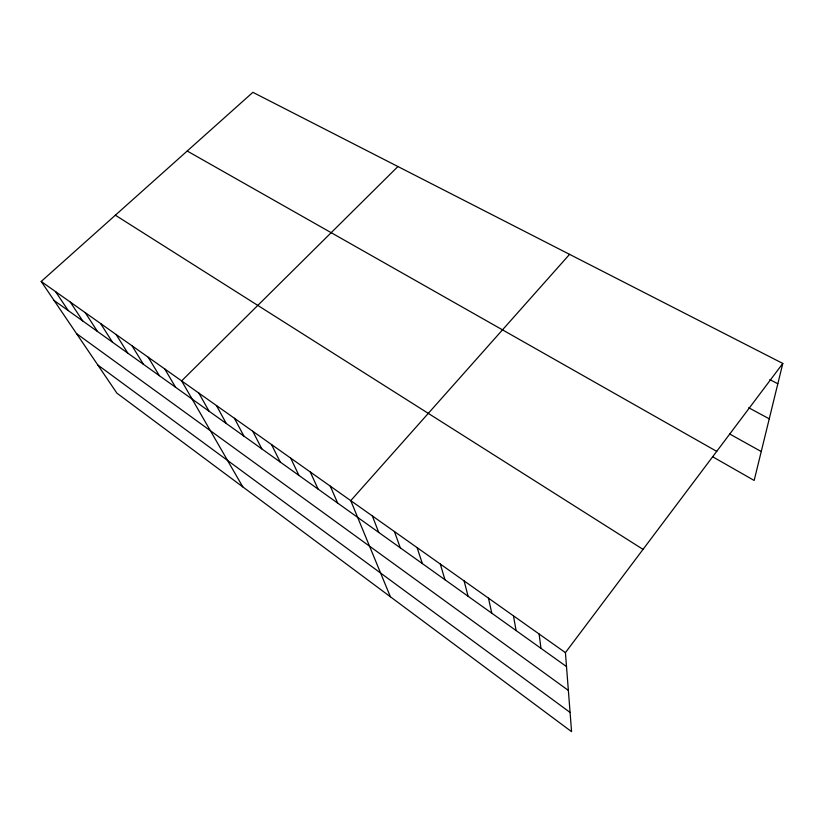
<?xml version="1.0" encoding="UTF-8"?>
<svg xmlns="http://www.w3.org/2000/svg" width="824" height="824" viewBox="0 0 824 824"><rect width="100%" height="100%" fill="white"/><g stroke="black" fill="none" stroke-linecap="round" stroke-linejoin="round"><path stroke-width="1.24" d="M782.8 363.446L565.419 652.629L571.578 731.671L116.884 393.141L41.2 281.468L252.886 92.329L782.8 363.446L754.166 480.454L712.575 456.723M569.58 254.348L350.756 500.642L390.391 596.772M397.93 166.53L181.63 380.894L242.812 486.891M769.832 379.607L777.825 383.768M748.686 407.726L769.245 418.819M729.765 434.042L761.242 451.542M187.203 151.019L716.715 451.367M115.36 215.208L643.039 549.371M41.2 281.468L565.419 652.629M54.065 300.461L566.51 666.585M76.529 333.596L568.364 690.419M97.819 365.001L570.074 712.43M55.62 291.675L68.268 310.607M70.308 302.078L82.74 320.938M85.284 312.687L97.479 331.475M100.559 323.492L112.497 342.207M116.133 334.523L127.813 353.146M132.015 345.771L143.428 364.301M148.217 357.245L159.341 375.672M164.748 368.946L175.574 387.27M198.852 393.089L209.038 411.176M216.444 405.542L226.281 423.495M234.407 418.262L243.883 436.071M252.762 431.261L261.847 448.915M271.508 444.527L280.201 462.027M290.666 458.093L298.937 475.417M310.257 471.967L318.085 489.096M330.28 486.139L337.655 503.073M372.345 515.927L378.721 532.417M394.459 531.583L400.279 547.816M417.109 547.62L422.352 563.585M440.304 564.049L444.939 579.736M464.087 580.879L468.084 596.267M488.467 598.142L491.784 613.2M513.465 615.837L516.082 630.556M539.102 633.996L540.977 648.344"/></g></svg>
